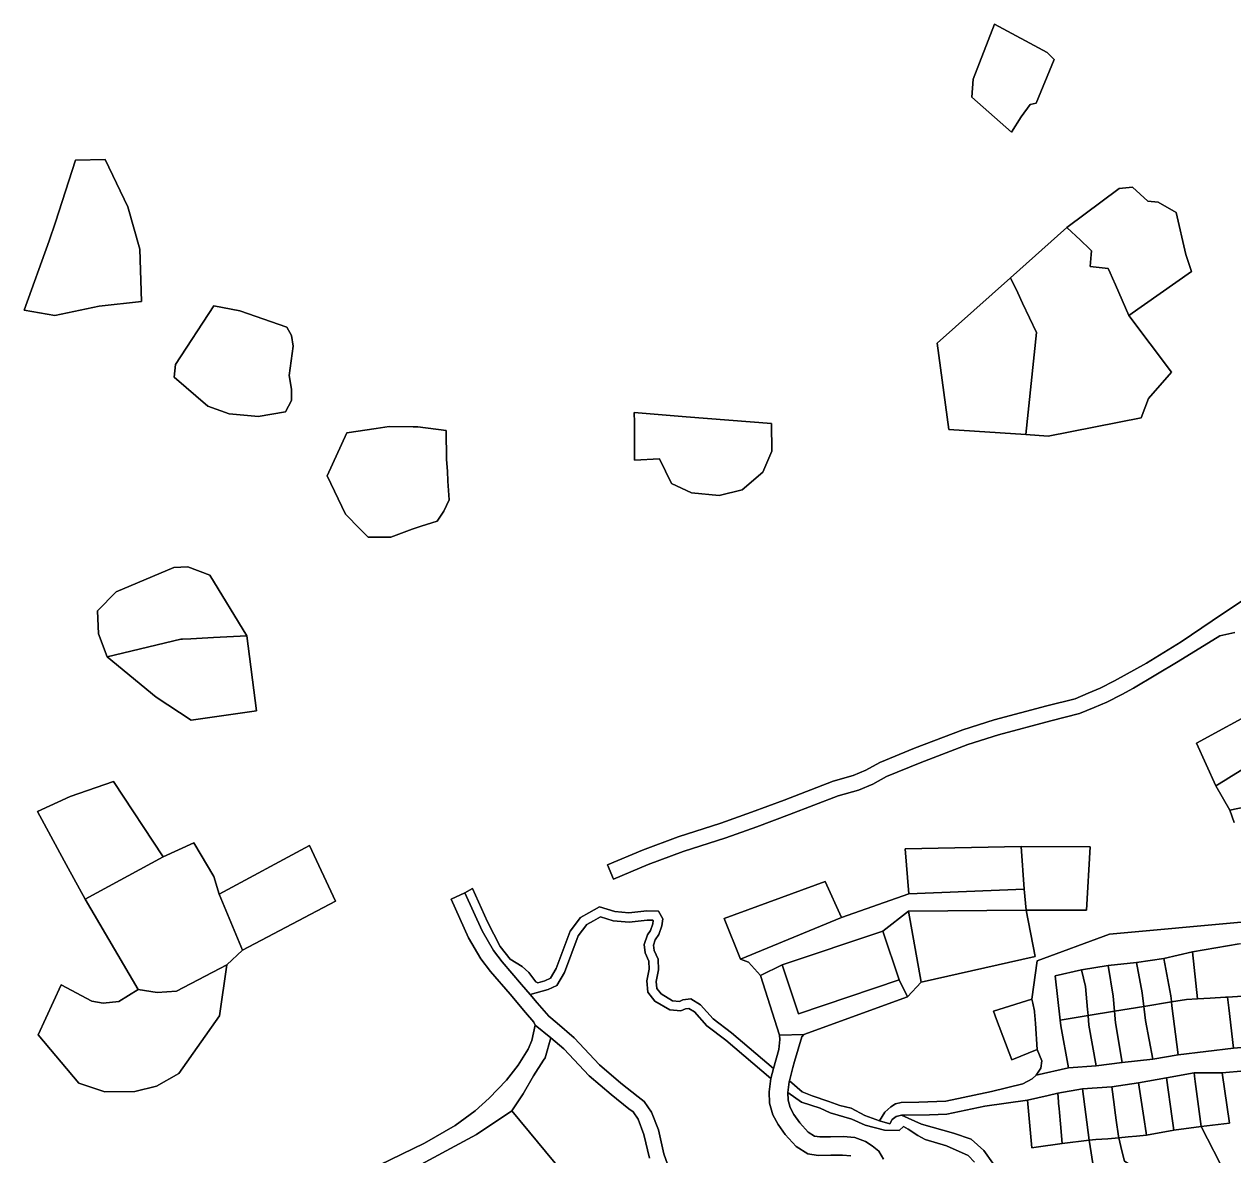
# Model space of a CAD drawing. Header units: inches. Extents: x 469561 to 471650, y 1000291 to 1003909.
# Drawn here: x 470250.6 to 470679.8, y 1002542.6 to 1002944 of the extents above; entities that cross this region are included whole.
import ezdxf

# ---------------------------------------------------------------- set-up
doc = ezdxf.new("R2010")
doc.units = ezdxf.units.IN
doc.header["$MEASUREMENT"] = 0
doc.layers.add('Gulele_10_08_New_Parcel', color=7, linetype='Continuous')

msp = doc.modelspace()

# ---------------------------------------------------------------- linework, layer by layer
at = {"layer": 'Gulele_10_08_New_Parcel'}
for points in [[(470586.7847, 1002918.0471), (470600.8551, 1002905.7165), (470604.2921, 1002911.1118), (470607.4866, 1002915.5366), (470609.6116, 1002915.9933), (470616.0007, 1002931.4371), (470613.5305, 1002933.8763), (470594.8938, 1002943.9692), (470587.3305, 1002924.5289), (470586.7847, 1002918.0471)], [(470250.6002, 1002842.5966), (470261.4317, 1002840.6624), (470277.1632, 1002844.015), (470292.25, 1002845.5624), (470291.6052, 1002864.1307), (470287.35, 1002879.2174), (470279.3553, 1002895.9805), (470268.7817, 1002895.7226), (470261.6926, 1002873.6995), (470259.4978, 1002867.1151), (470250.6002, 1002842.5966)], [(470600.5846, 1002854.0528), (470574.5593, 1002830.8793), (470578.6893, 1002800.1793), (470605.9854, 1002798.3983), (470613.9393, 1002797.8793), (470646.937, 1002804.319), (470649.5326, 1002811.1701), (470657.6293, 1002820.5793), (470642.5849, 1002840.6867), (470664.7793, 1002856.2793), (470662.7193, 1002862.2793), (470659.2873, 1002877.1692), (470653.0124, 1002880.8802), (470649.276, 1002881.2228), (470643.7997, 1002886.1327), (470639.1506, 1002885.733), (470620.5826, 1002871.8595), (470600.5846, 1002854.0528)], [(470333.6293, 1002804.7793), (470343.3093, 1002806.4793), (470345.4813, 1002810.4764), (470345.4164, 1002814.568), (470344.637, 1002819.374), (470346.0658, 1002829.8303), (470345.4813, 1002833.5971), (470343.7927, 1002836.4548), (470327.1016, 1002842.2999), (470317.8793, 1002844.0793), (470304.2406, 1002823.2707), (470303.8509, 1002818.7245), (470315.801, 1002808.528), (470323.2698, 1002805.7353), (470332.4594, 1002804.8873), (470333.6293, 1002804.7793)], [(470485.5312, 1002804.7301), (470467.0748, 1002806.203), (470467.0957, 1002802.7092), (470467.148, 1002793.9554), (470467.1753, 1002789.3894), (470476.0172, 1002789.789), (470480.3098, 1002781.0825), (470487.3405, 1002777.7996), (470497.1522, 1002776.829), (470505.3096, 1002778.8273), (470512.6684, 1002785.0504), (470515.9301, 1002792.5016), (470515.7226, 1002802.3208), (470485.5312, 1002804.7301)], [(470400.7493, 1002785.4793), (470400.4993, 1002789.5793), (470400.3319, 1002799.8817), (470390.3093, 1002801.1793), (470388.6593, 1002801.1793), (470380.0893, 1002801.2793), (470375.4693, 1002800.5793), (470365.0293, 1002799.0793), (470358.1593, 1002783.7793), (470360.7493, 1002778.3793), (470364.6293, 1002770.1793), (470369.8093, 1002764.8793), (470372.6593, 1002762.0793), (470380.7493, 1002762.0793), (470388.2193, 1002764.8793), (470391.4393, 1002765.8793), (470397.0893, 1002767.6793), (470399.5293, 1002771.2793), (470401.3793, 1002775.2793), (470400.9693, 1002781.8793), (470400.7493, 1002785.4793)], [(470297.479, 1002705.31), (470309.8704, 1002697.0912), (470333.0095, 1002700.3787), (470329.5955, 1002727.0581), (470316.4455, 1002748.5534), (470308.606, 1002751.4616), (470303.6747, 1002751.2087), (470283.2428, 1002742.6833), (470276.6593, 1002735.8793), (470276.9953, 1002727.6904), (470280.0299, 1002719.598), (470297.479, 1002705.31)], [(470689.6678, 1002744.0124), (470672.1102, 1002732.3754), (470661.0647, 1002724.9321), (470648.7669, 1002717.333), (470637.4398, 1002711.0497), (470632.4109, 1002708.5075), (470628.0815, 1002706.6472), (470623.5052, 1002704.7379), (470613.5014, 1002702.2248), (470594.734, 1002697.2036), (470583.6651, 1002693.7345), (470566.498, 1002687.1464), (470554.2234, 1002682.1554), (470549.2706, 1002679.3749), (470544.7644, 1002677.4337), (470537.6427, 1002675.4826), (470520.2095, 1002668.7925), (470508.6108, 1002664.4294), (470497.8163, 1002660.535), (470482.6774, 1002655.7134), (470469.9433, 1002650.984), (470457.5428, 1002645.8224), (470459.6556, 1002640.748), (470471.9567, 1002645.868), (470484.4696, 1002650.5146), (470499.5837, 1002655.3291), (470510.5111, 1002659.2717), (470522.1624, 1002663.6535), (470539.3584, 1002670.2524), (470546.5866, 1002672.2343), (470551.7104, 1002674.4401), (470556.6136, 1002677.1936), (470568.518, 1002682.0337), (470585.4738, 1002688.5416), (470596.267, 1002691.9233), (470614.8816, 1002696.9032), (470625.0003, 1002699.4452), (470630.2112, 1002701.5804), (470634.738, 1002703.5245), (470640.0143, 1002706.1924), (470644.1891, 1002708.5082), (470660.0919, 1002717.8691), (470674.7919, 1002726.9801), (470680.1122, 1002728.154)], [(470680.1122, 1002728.154), (470674.7919, 1002726.9801), (470660.0919, 1002717.8691), (470644.1891, 1002708.5082), (470640.0143, 1002706.1924), (470634.738, 1002703.5245), (470630.2112, 1002701.5804), (470625.0003, 1002699.4452), (470614.8816, 1002696.9032), (470596.267, 1002691.9233), (470585.4738, 1002688.5416), (470568.518, 1002682.0337), (470556.6136, 1002677.1936), (470551.7104, 1002674.4401), (470546.5866, 1002672.2343), (470539.3584, 1002670.2524), (470522.1624, 1002663.6535), (470510.5111, 1002659.2717), (470499.5837, 1002655.3291), (470484.4696, 1002650.5146), (470471.9567, 1002645.868), (470459.6556, 1002640.748), (470457.5428, 1002645.8224), (470469.9433, 1002650.984), (470482.6774, 1002655.7134), (470497.8163, 1002660.535), (470508.6108, 1002664.4294), (470520.2095, 1002668.7925), (470537.6427, 1002675.4826), (470544.7644, 1002677.4337), (470549.2706, 1002679.3749), (470554.2234, 1002682.1554), (470566.498, 1002687.1464), (470583.6651, 1002693.7345), (470594.734, 1002697.2036), (470613.5014, 1002702.2248), (470623.5052, 1002704.7379), (470628.0815, 1002706.6472), (470632.4109, 1002708.5075), (470637.4398, 1002711.0497), (470648.7669, 1002717.333), (470661.0647, 1002724.9321), (470672.1102, 1002732.3754), (470689.6678, 1002744.0124)], [(470689.1291, 1002701.2291), (470666.5706, 1002688.9308), (470673.4713, 1002673.8801), (470678.3875, 1002665.1688), (470679.94, 1002660.8563)], [(470266.227, 1002644.5918), (470272.1905, 1002633.6169), (470291.0305, 1002601.6269), (470284.1348, 1002597.3047), (470278.6586, 1002596.7337), (470274.5515, 1002597.4759), (470263.6847, 1002603.2992), (470255.5845, 1002585.4865), (470269.9595, 1002568.3591), (470279.2005, 1002565.2761), (470289.8107, 1002565.3903), (470297.5686, 1002567.3314), (470305.4406, 1002571.7846), (470319.9297, 1002592.2234), (470322.5147, 1002610.3515), (470328.0782, 1002615.5356), (470361.0434, 1002632.9581), (470351.8023, 1002652.7118), (470319.733, 1002635.3871), (470317.9046, 1002641.7219), (470310.8026, 1002653.5969), (470299.8814, 1002648.6636), (470282.3059, 1002675.343), (470266.8799, 1002670.0324), (470255.2676, 1002664.7607), (470264.7954, 1002647.2263), (470266.227, 1002644.5918)], [(470679.94, 1002660.8563), (470678.3875, 1002665.1688), (470684.6566, 1002666.4928)], [(470683.6474, 1002625.6214), (470635.7265, 1002621.2613), (470609.9648, 1002611.7026), (470608.078, 1002598.1554), (470596.4479, 1002594.4792), (470594.5499, 1002593.8792), (470595.6452, 1002590.9584), (470600.9984, 1002576.683), (470609.9759, 1002580.3498), (470611.7026, 1002576.2355), (470611.3472, 1002573.7446), (470610.8012, 1002572.941), (470609.7129, 1002571.2465), (470608.2258, 1002569.8631), (470604.9795, 1002568.1025), (470593.7951, 1002565.3774), (470577.5632, 1002561.9815), (470568.0755, 1002561.6462), (470561.7084, 1002561.5204), (470559.7815, 1002561.0173), (470558.1059, 1002560.0111), (470556.0115, 1002558.0407), (470554.1126, 1002555.064), (470548.8347, 1002556.9484), (470543.9848, 1002559.4611), (470539.9907, 1002560.489), (470536.1107, 1002561.8596), (470530.1766, 1002563.9154), (470526.6961, 1002565.3431), (470522.1586, 1002569.2339), (470523.3658, 1002573.9711), (470523.9595, 1002576.0545), (470526.525, 1002584.8552), (470527.2419, 1002585.6207), (470564.0238, 1002598.9746), (470568.8415, 1002604.1737), (470609.3517, 1002613.3139), (470606.126, 1002629.7078), (470627.5332, 1002629.7077), (470628.8318, 1002652.1813), (470604.3957, 1002652.2734), (470563.1907, 1002651.4601), (470564.5056, 1002635.536), (470540.5526, 1002627.0667), (470534.8176, 1002639.8974), (470498.9435, 1002626.731), (470504.7456, 1002612.3916), (470507.6362, 1002611.3014), (470511.9093, 1002606.6055), (470518.5831, 1002585.3556), (470518.6948, 1002583.8972), (470518.346, 1002580.3583), (470516.4772, 1002573.5759), (470501.5743, 1002586.1762), (470495.1072, 1002591.1383), (470490.5302, 1002596.1955), (470487.1306, 1002598.2674), (470484.3195, 1002597.87), (470483.0932, 1002597.3307), (470480.6831, 1002597.5731), (470476.5934, 1002600.0103), (470475.0466, 1002601.9562), (470474.8123, 1002604.4667), (470475.627, 1002608.5688), (470475.4933, 1002612.3798), (470474.1203, 1002615.4564), (470473.8892, 1002617.2744), (470474.4947, 1002619.1651), (470475.7857, 1002621.0751), (470476.8722, 1002624.1163), (470477.1907, 1002626.7022), (470475.6367, 1002629.387), (470471.5444, 1002629.5062), (470465.1847, 1002628.8263), (470460.155, 1002629.2346), (470454.7603, 1002630.8737), (470450.9592, 1002628.8386), (470448.034, 1002627.0862), (470444.2893, 1002622.2648), (470439.3628, 1002609.004), (470437.3288, 1002605.6167), (470435.311, 1002604.6787), (470432.8661, 1002603.9864), (470432.1783, 1002604.3106), (470429.6419, 1002607.6011), (470427.2449, 1002609.7587), (470422.9904, 1002612.3973), (470419.4959, 1002616.8309), (470414.9807, 1002625.6413), (470409.7068, 1002637.4219), (470406.9712, 1002635.8548), (470402.048, 1002633.6274), (470408.2321, 1002619.9654), (470412.6022, 1002612.4662), (470416.0166, 1002607.954), (470422.973, 1002599.8804), (470428.5264, 1002593.384), (470431.4114, 1002590.0438), (470431.9235, 1002588.9014), (470430.6662, 1002583.4473), (470429.4711, 1002580.4134), (470425.851, 1002574.8011), (470421.7514, 1002569.4857), (470415.6083, 1002562.9926), (470410.6426, 1002558.5837), (470403.4962, 1002553.3091), (470392.6667, 1002547.0777), (470376.5147, 1002539.2228)], [(470472.4601, 1002541.8051), (470470.5018, 1002550.1832), (470468.4247, 1002555.5726), (470466.7041, 1002558.1549), (470465.1821, 1002559.2495), (470458.9015, 1002564.3182), (470451.0761, 1002571.0217), (470442.1021, 1002580.5664), (470437.5179, 1002584.4218), (470431.9235, 1002588.9014), (470431.4114, 1002590.0438), (470428.5264, 1002593.384), (470422.973, 1002599.8804), (470416.0166, 1002607.954), (470412.6022, 1002612.4662), (470408.2321, 1002619.9654), (470402.048, 1002633.6274), (470406.9712, 1002635.8548), (470413.0399, 1002622.4466), (470417.1067, 1002615.467), (470420.2224, 1002611.3521), (470427.073, 1002603.3996), (470430.1473, 1002599.8037), (470432.6247, 1002596.906), (470436.7302, 1002592.1516), (470439.719, 1002589.6032), (470445.7829, 1002584.4365), (470454.7638, 1002574.8845), (470462.3108, 1002568.4192), (470468.4156, 1002563.4919), (470470.6056, 1002561.918), (470473.1884, 1002558.039), (470475.6109, 1002551.7568), (470477.596, 1002543.2643), (470478.8141, 1002539.6371)], [(470478.8141, 1002539.6371), (470477.596, 1002543.2643), (470475.6109, 1002551.7568), (470473.1884, 1002558.039), (470470.6056, 1002561.918), (470468.4156, 1002563.4919), (470462.3108, 1002568.4192), (470454.7638, 1002574.8845), (470445.7829, 1002584.4365), (470439.719, 1002589.6032), (470436.7302, 1002592.1516), (470432.6247, 1002596.906), (470430.1473, 1002599.8037), (470436.4577, 1002601.5905), (470439.6259, 1002603.0632), (470442.3349, 1002607.5748), (470447.192, 1002620.6487), (470450.2498, 1002624.5857), (470452.5789, 1002625.981), (470455.1091, 1002627.3357), (470459.5378, 1002625.9901), (470465.2268, 1002625.5283), (470471.6717, 1002626.2174), (470473.7116, 1002626.1579), (470473.7969, 1002626.0105), (470473.6575, 1002624.8787), (470472.8329, 1002622.5704), (470471.7741, 1002621.0041), (470470.546, 1002617.4947), (470470.919, 1002614.5597), (470472.229, 1002611.6244), (470472.3268, 1002608.835), (470471.4933, 1002604.6377), (470471.863, 1002600.676), (470474.3932, 1002597.4931), (470479.627, 1002594.3739), (470483.6251, 1002593.9718), (470485.2286, 1002594.6771), (470486.4248, 1002594.8462), (470488.4116, 1002593.6352), (470492.8688, 1002588.7105), (470499.5104, 1002583.6145), (470515.574, 1002570.0328), (470514.9008, 1002565.3354), (470515.0729, 1002561.2537), (470516.1914, 1002557.1928), (470518.1305, 1002553.7198), (470520.6383, 1002550.1375), (470524.5535, 1002545.9091), (470528.6387, 1002543.3459), (470532.3679, 1002542.7118), (470536.8112, 1002542.8023), (470540.9778, 1002542.8808), (470543.8774, 1002542.5991)], [(470681.7513, 1002617.7311), (470665.1912, 1002614.971), (470654.9274, 1002612.6423), (470645.2534, 1002611.2019), (470635.2644, 1002610.0639), (470625.7812, 1002608.5466), (470616.4245, 1002606.397), (470618.2133, 1002590.7444), (470618.4475, 1002588.695), (470621.1028, 1002573.7748), (470609.7129, 1002571.2465), (470610.8012, 1002572.941), (470611.3472, 1002573.7446), (470611.7026, 1002576.2355), (470609.9759, 1002580.3498), (470609.3777, 1002589.4944), (470609.1907, 1002592.3524), (470609.1118, 1002593.5577), (470609.0908, 1002593.8792), (470608.4267, 1002596.6831), (470608.078, 1002598.1554), (470609.9648, 1002611.7026), (470635.7265, 1002621.2613), (470683.6474, 1002625.6214)], [(470376.5147, 1002539.2228), (470392.6667, 1002547.0777), (470403.4962, 1002553.3091), (470410.6426, 1002558.5837), (470415.6083, 1002562.9926), (470421.7514, 1002569.4857), (470425.851, 1002574.8011), (470429.4711, 1002580.4134), (470430.6662, 1002583.4473), (470431.9235, 1002588.9014), (470437.5179, 1002584.4218), (470435.4236, 1002577.359), (470434.9029, 1002576.5517), (470431.2951, 1002570.9566), (470427.6755, 1002564.6087), (470423.5646, 1002558.4961), (470411.0685, 1002550.1944), (470386.7221, 1002536.9789)], [(470441.8627, 1002536.526), (470423.5646, 1002558.4961), (470427.6755, 1002564.6087), (470431.2951, 1002570.9566), (470434.9029, 1002576.5517), (470435.4236, 1002577.359), (470437.5179, 1002584.4218), (470442.1021, 1002580.5664), (470451.0761, 1002571.0217), (470458.9015, 1002564.3182), (470465.1821, 1002559.2495), (470466.7041, 1002558.1549), (470468.4247, 1002555.5726), (470470.5018, 1002550.1832), (470472.4601, 1002541.8051)], [(470543.8774, 1002542.5991), (470540.9778, 1002542.8808), (470536.8112, 1002542.8023), (470532.3679, 1002542.7118), (470528.6387, 1002543.3459), (470524.5535, 1002545.9091), (470520.6383, 1002550.1375), (470518.1305, 1002553.7198), (470516.1914, 1002557.1928), (470515.0729, 1002561.2537), (470514.9008, 1002565.3354), (470515.574, 1002570.0328), (470516.4772, 1002573.5759), (470518.346, 1002580.3583), (470518.6948, 1002583.8972), (470518.5831, 1002585.3556), (470527.2419, 1002585.6207), (470526.525, 1002584.8552), (470523.9595, 1002576.0545), (470523.3658, 1002573.9711), (470522.1586, 1002569.2339), (470522.0446, 1002568.7867), (470521.4991, 1002565.0012), (470521.614, 1002562.2784), (470522.3228, 1002559.7065), (470523.7112, 1002557.2185), (470525.7699, 1002554.2769), (470528.7875, 1002551.0175), (470531.0286, 1002549.612), (470532.8563, 1002549.3017), (470536.6818, 1002549.3792), (470541.2343, 1002549.4652), (470545.321, 1002549.0679), (470549.1347, 1002547.7088), (470551.4273, 1002546.1285), (470553.8348, 1002544.1956), (470555.4655, 1002541.4612)], [(470683.5625, 1002572.7946), (470675.7138, 1002572.0183), (470668.4782, 1002572.0541), (470665.679, 1002572.0679), (470655.9638, 1002570.3015), (470645.9574, 1002568.4821), (470636.4698, 1002567.0158), (470626.1198, 1002566.4121), (470617.3222, 1002564.7733), (470613.9071, 1002564.0083), (470606.5409, 1002562.3583), (470591.4704, 1002560.2627), (470577.9822, 1002557.328), (470571.8664, 1002557.0765), (470563.0075, 1002557.0231), (470561.8335, 1002556.9621), (470559.9604, 1002556.498), (470558.5667, 1002555.4414), (470557.7644, 1002553.979), (470554.1126, 1002555.064), (470556.0115, 1002558.0407), (470558.1059, 1002560.0111), (470559.7815, 1002561.0173), (470561.7084, 1002561.5204), (470568.0755, 1002561.6462), (470577.5632, 1002561.9815), (470593.7951, 1002565.3774), (470604.9795, 1002568.1025), (470608.2258, 1002569.8631), (470609.7129, 1002571.2465), (470621.1028, 1002573.7748), (470630.9355, 1002574.4955), (470640.1957, 1002575.6714), (470651.0698, 1002576.9359), (470660.0183, 1002578.4508), (470679.6813, 1002580.7296), (470694.0076, 1002581.956)], [(470690.5517, 1002476.603), (470678.7366, 1002478.284), (470679.9093, 1002479.8793), (470679.393, 1002509.289), (470676.5859, 1002509.2397), (470676.0213, 1002511.6631), (470678.0425, 1002514.8343), (470678.9913, 1002517.6806), (470679.0775, 1002522.5969), (470678.4738, 1002531.4807), (470677.0938, 1002535.7932), (470668.21, 1002552.957), (470678.3013, 1002554.1645), (470675.7138, 1002572.0183), (470683.5625, 1002572.7946)], [(470587.7487, 1002540.3304), (470585.5805, 1002542.7289), (470577.9061, 1002546.1553), (470570.3173, 1002548.4396), (470567.6926, 1002549.8101), (470564.212, 1002552.0373), (470562.5573, 1002552.951), (470561.0168, 1002551.5804), (470555.91, 1002551.6375), (470548.9489, 1002553.5221), (470544.2701, 1002555.5779), (470536.5672, 1002557.8621), (470532.9725, 1002559.4611), (470526.4108, 1002561.5741), (470521.4991, 1002565.0012), (470522.0446, 1002568.7867), (470522.1586, 1002569.2339), (470526.6961, 1002565.3431), (470530.1766, 1002563.9154), (470536.1107, 1002561.8596), (470539.9907, 1002560.489), (470543.9848, 1002559.4611), (470548.8347, 1002556.9484), (470554.1126, 1002555.064), (470557.7644, 1002553.979), (470558.5667, 1002555.4414), (470559.9604, 1002556.498), (470561.8335, 1002556.9621), (470569.0333, 1002553.8645), (470580.3309, 1002550.6666), (470586.6073, 1002548.4965), (470591.0579, 1002544.4991), (470594.2531, 1002540.0448)], [(470555.4655, 1002541.4612), (470553.8348, 1002544.1956), (470551.4273, 1002546.1285), (470549.1347, 1002547.7088), (470545.321, 1002549.0679), (470541.2343, 1002549.4652), (470536.6818, 1002549.3792), (470532.8563, 1002549.3017), (470531.0286, 1002549.612), (470528.7875, 1002551.0175), (470525.7699, 1002554.2769), (470523.7112, 1002557.2185), (470522.3228, 1002559.7065), (470521.614, 1002562.2784), (470521.4991, 1002565.0012), (470526.4108, 1002561.5741), (470532.9725, 1002559.4611), (470536.5672, 1002557.8621), (470544.2701, 1002555.5779), (470548.9489, 1002553.5221), (470555.91, 1002551.6375), (470561.0168, 1002551.5804), (470562.5573, 1002552.951), (470564.212, 1002552.0373), (470567.6926, 1002549.8101), (470570.3173, 1002548.4396), (470577.9061, 1002546.1553), (470585.5805, 1002542.7289), (470587.7487, 1002540.3304)]]:
    msp.add_lwpolyline(points, dxfattribs=at)
for points in [[(470586.7847, 1002918.0471), (470587.3305, 1002924.5289), (470594.8938, 1002943.9692), (470613.5305, 1002933.8763), (470616.0007, 1002931.4371), (470609.6116, 1002915.9933), (470607.4866, 1002915.5366), (470604.2921, 1002911.1118), (470600.8551, 1002905.7165)], [(470250.6002, 1002842.5966), (470259.4978, 1002867.1151), (470261.6926, 1002873.6995), (470268.7817, 1002895.7226), (470279.3553, 1002895.9805), (470287.35, 1002879.2174), (470291.6052, 1002864.1307), (470292.25, 1002845.5624), (470277.1632, 1002844.015), (470261.4317, 1002840.6624)], [(470620.5826, 1002871.8595), (470639.1506, 1002885.733), (470643.7997, 1002886.1327), (470649.276, 1002881.2228), (470653.0124, 1002880.8802), (470659.2873, 1002877.1692), (470662.7193, 1002862.2793), (470664.7793, 1002856.2793), (470642.5849, 1002840.6867), (470637.766, 1002851.5422), (470636.7014, 1002853.9406), (470635.8971, 1002855.7523), (470635.2193, 1002857.2793), (470628.7685, 1002858.0717), (470629.17, 1002862.3073), (470629.2962, 1002863.6382), (470628.5919, 1002864.3027), (470625.3586, 1002867.3533)], [(470600.5846, 1002854.0528), (470620.5826, 1002871.8595), (470625.3586, 1002867.3533), (470628.5919, 1002864.3027), (470629.2962, 1002863.6382), (470629.17, 1002862.3073), (470628.7685, 1002858.0717), (470635.2193, 1002857.2793), (470635.8971, 1002855.7523), (470636.7014, 1002853.9406), (470637.766, 1002851.5422), (470642.5849, 1002840.6867), (470657.6293, 1002820.5793), (470649.5326, 1002811.1701), (470646.937, 1002804.319), (470613.9393, 1002797.8793), (470605.9854, 1002798.3983), (470609.7369, 1002834.5779), (470604.8309, 1002845.0173), (470603.1214, 1002848.6548)], [(470574.5593, 1002830.8793), (470600.5846, 1002854.0528), (470603.1214, 1002848.6548), (470604.8309, 1002845.0173), (470609.7369, 1002834.5779), (470605.9854, 1002798.3983), (470578.6893, 1002800.1793)], [(470303.8509, 1002818.7245), (470304.2406, 1002823.2707), (470317.8793, 1002844.0793), (470327.1016, 1002842.2999), (470343.7927, 1002836.4548), (470345.4813, 1002833.5971), (470346.0658, 1002829.8303), (470344.637, 1002819.374), (470345.4164, 1002814.568), (470345.4813, 1002810.4764), (470343.3093, 1002806.4793), (470333.6293, 1002804.7793), (470332.4594, 1002804.8873), (470323.2698, 1002805.7353), (470315.801, 1002808.528)], [(470467.0748, 1002806.203), (470485.5312, 1002804.7301), (470515.7226, 1002802.3208), (470515.9301, 1002792.5016), (470512.6684, 1002785.0504), (470505.3096, 1002778.8273), (470497.1522, 1002776.829), (470487.3405, 1002777.7996), (470480.3098, 1002781.0825), (470476.0172, 1002789.789), (470467.1753, 1002789.3894), (470467.148, 1002793.9554), (470467.0957, 1002802.7092)], [(470358.1593, 1002783.7793), (470365.0293, 1002799.0793), (470375.4693, 1002800.5793), (470380.0893, 1002801.2793), (470388.6593, 1002801.1793), (470390.3093, 1002801.1793), (470400.3319, 1002799.8817), (470400.4993, 1002789.5793), (470400.7493, 1002785.4793), (470400.9693, 1002781.8793), (470401.3793, 1002775.2793), (470399.5293, 1002771.2793), (470397.0893, 1002767.6793), (470391.4393, 1002765.8793), (470388.2193, 1002764.8793), (470380.7493, 1002762.0793), (470372.6593, 1002762.0793), (470369.8093, 1002764.8793), (470364.6293, 1002770.1793), (470360.7493, 1002778.3793)], [(470306.2036, 1002725.7937), (470280.0299, 1002719.598), (470276.9953, 1002727.6904), (470276.6593, 1002735.8793), (470283.2428, 1002742.6833), (470303.6747, 1002751.2087), (470308.606, 1002751.4616), (470316.4455, 1002748.5534), (470329.5955, 1002727.0581), (470317.7998, 1002726.4205), (470309.7334, 1002725.9845), (470306.8133, 1002725.8266)], [(470333.0095, 1002700.3787), (470309.8704, 1002697.0912), (470297.479, 1002705.31), (470280.0299, 1002719.598), (470306.2036, 1002725.7937), (470306.8133, 1002725.8266), (470309.7334, 1002725.9845), (470317.7998, 1002726.4205), (470329.5955, 1002727.0581)], [(470666.5706, 1002688.9308), (470689.1291, 1002701.2291), (470690.0054, 1002699.7001), (470692.2041, 1002695.864), (470693.8883, 1002692.9256), (470695.618, 1002689.9077), (470696.6429, 1002688.1195), (470678.0741, 1002676.7086), (470676.7083, 1002675.8693), (470673.4713, 1002673.8801)], [(470673.4713, 1002673.8801), (470676.7083, 1002675.8693), (470678.0741, 1002676.7086), (470696.6429, 1002688.1195), (470699.6238, 1002683.1478), (470704.641, 1002675.991), (470701.6175, 1002673.8069), (470699.0322, 1002671.9393), (470694.6823, 1002668.7971), (470694.3169, 1002668.5331), (470691.3997, 1002667.917), (470688.8977, 1002667.3886), (470685.2126, 1002666.6103), (470684.6566, 1002666.4928), (470678.3875, 1002665.1688)], [(470255.2676, 1002664.7607), (470266.8799, 1002670.0324), (470282.3059, 1002675.343), (470299.8814, 1002648.6636), (470272.1905, 1002633.6169), (470266.227, 1002644.5918), (470264.7954, 1002647.2263)], [(470272.1905, 1002633.6169), (470299.8814, 1002648.6636), (470310.8026, 1002653.5969), (470317.9046, 1002641.7219), (470319.733, 1002635.3871), (470328.0782, 1002615.5356), (470322.5147, 1002610.3515), (470304.6863, 1002600.9947), (470297.7319, 1002600.4889), (470291.0305, 1002601.6269)], [(470319.733, 1002635.3871), (470351.8023, 1002652.7118), (470361.0434, 1002632.9581), (470328.0782, 1002615.5356)], [(470563.1907, 1002651.4601), (470604.3957, 1002652.2734), (470605.3929, 1002637.2132), (470564.5056, 1002635.536)], [(470604.3957, 1002652.2734), (470628.8318, 1002652.1813), (470627.5332, 1002629.7077), (470606.126, 1002629.7078), (470605.3929, 1002637.2132)], [(470498.9435, 1002626.731), (470534.8176, 1002639.8974), (470540.5526, 1002627.0667), (470504.7456, 1002612.3916)], [(470406.9712, 1002635.8548), (470409.7068, 1002637.4219), (470414.9807, 1002625.6413), (470419.4959, 1002616.8309), (470422.9904, 1002612.3973), (470427.2449, 1002609.7587), (470429.6419, 1002607.6011), (470432.1783, 1002604.3106), (470432.8661, 1002603.9864), (470435.311, 1002604.6787), (470437.3288, 1002605.6167), (470439.3628, 1002609.004), (470444.2893, 1002622.2648), (470448.034, 1002627.0862), (470450.9592, 1002628.8386), (470454.7603, 1002630.8737), (470460.155, 1002629.2346), (470465.1847, 1002628.8263), (470471.5444, 1002629.5062), (470475.6367, 1002629.387), (470477.1907, 1002626.7022), (470476.8722, 1002624.1163), (470475.7857, 1002621.0751), (470474.4947, 1002619.1651), (470473.8892, 1002617.2744), (470474.1203, 1002615.4564), (470475.4933, 1002612.3798), (470475.627, 1002608.5688), (470474.8123, 1002604.4667), (470475.0466, 1002601.9562), (470476.5934, 1002600.0103), (470480.6831, 1002597.5731), (470483.0932, 1002597.3307), (470484.3195, 1002597.87), (470487.1306, 1002598.2674), (470490.5302, 1002596.1955), (470495.1072, 1002591.1383), (470501.5743, 1002586.1762), (470516.4772, 1002573.5759), (470515.574, 1002570.0328), (470499.5104, 1002583.6145), (470492.8688, 1002588.7105), (470488.4116, 1002593.6352), (470486.4248, 1002594.8462), (470485.2286, 1002594.6771), (470483.6251, 1002593.9718), (470479.627, 1002594.3739), (470474.3932, 1002597.4931), (470471.863, 1002600.676), (470471.4933, 1002604.6377), (470472.3268, 1002608.835), (470472.229, 1002611.6244), (470470.919, 1002614.5597), (470470.546, 1002617.4947), (470471.7741, 1002621.0041), (470472.8329, 1002622.5704), (470473.6575, 1002624.8787), (470473.7969, 1002626.0105), (470473.7116, 1002626.1579), (470471.6717, 1002626.2174), (470465.2268, 1002625.5283), (470459.5378, 1002625.9901), (470455.1091, 1002627.3357), (470452.5789, 1002625.981), (470450.2498, 1002624.5857), (470447.192, 1002620.6487), (470442.3349, 1002607.5748), (470439.6259, 1002603.0632), (470436.4577, 1002601.5905), (470430.1473, 1002599.8037), (470427.073, 1002603.3996), (470420.2224, 1002611.3521), (470417.1067, 1002615.467), (470413.0399, 1002622.4466)], [(470504.7456, 1002612.3916), (470540.5526, 1002627.0667), (470564.5056, 1002635.536), (470605.3929, 1002637.2132), (470606.126, 1002629.7078), (470564.317, 1002629.4143), (470555.2361, 1002622.2578), (470519.5563, 1002610.2823), (470511.9093, 1002606.6055), (470507.6362, 1002611.3014)], [(470555.2361, 1002622.2578), (470564.317, 1002629.4143), (470568.8415, 1002604.1737), (470564.0238, 1002598.9746), (470561.0384, 1002604.9706)], [(470564.317, 1002629.4143), (470606.126, 1002629.7078), (470609.3517, 1002613.3139), (470568.8415, 1002604.1737)], [(470519.5563, 1002610.2823), (470555.2361, 1002622.2578), (470561.0384, 1002604.9706), (470525.3586, 1002592.9951)], [(470665.1912, 1002614.971), (470681.7513, 1002617.7311), (470685.3365, 1002617.9231), (470686.5813, 1002617.9898), (470687.3576, 1002616.9548), (470690.9516, 1002602.8181), (470690.8938, 1002599.7047), (470686.5936, 1002599.4463), (470677.5749, 1002598.9045), (470676.8299, 1002598.8602), (470671.3587, 1002598.5352), (470666.8844, 1002598.2693)], [(470654.9274, 1002612.6423), (470665.1912, 1002614.971), (470666.8844, 1002598.2693), (470662.9541, 1002598.0358), (470657.6855, 1002597.1772), (470657.6547, 1002597.4392), (470657.4363, 1002599.2958)], [(470255.5845, 1002585.4865), (470263.6847, 1002603.2992), (470274.5515, 1002597.4759), (470278.6586, 1002596.7337), (470284.1348, 1002597.3047), (470291.0305, 1002601.6269), (470297.7319, 1002600.4889), (470304.6863, 1002600.9947), (470322.5147, 1002610.3515), (470319.9297, 1002592.2234), (470305.4406, 1002571.7846), (470297.5686, 1002567.3314), (470289.8107, 1002565.3903), (470279.2005, 1002565.2761), (470269.9595, 1002568.3591)], [(470511.9093, 1002606.6055), (470519.5563, 1002610.2823), (470525.3586, 1002592.9951), (470561.0384, 1002604.9706), (470564.0238, 1002598.9746), (470527.2419, 1002585.6207), (470518.5831, 1002585.3556)], [(470625.7812, 1002608.5466), (470635.2644, 1002610.0639), (470637.0073, 1002599.1843), (470637.4634, 1002593.8816), (470628.094, 1002592.3547), (470627.9903, 1002593.5603), (470627.9121, 1002594.4688), (470627.2122, 1002602.6051)], [(470635.2644, 1002610.0639), (470645.2534, 1002611.2019), (470647.2462, 1002600.424), (470647.8174, 1002595.569), (470637.4634, 1002593.8816), (470637.0073, 1002599.1843)], [(470645.2534, 1002611.2019), (470654.9274, 1002612.6423), (470657.4363, 1002599.2958), (470657.6547, 1002597.4392), (470657.6855, 1002597.1772), (470647.8174, 1002595.569), (470647.2462, 1002600.424)], [(470616.4245, 1002606.397), (470625.7812, 1002608.5466), (470627.2122, 1002602.6051), (470627.9121, 1002594.4688), (470627.9903, 1002593.5603), (470628.094, 1002592.3547), (470618.2133, 1002590.7444)], [(470594.5499, 1002593.8792), (470596.4479, 1002594.4792), (470608.078, 1002598.1554), (470608.4267, 1002596.6831), (470609.0908, 1002593.8792), (470609.1118, 1002593.5577), (470609.1907, 1002592.3524), (470609.3777, 1002589.4944), (470609.9759, 1002580.3498), (470600.9984, 1002576.683), (470595.6452, 1002590.9584)], [(470647.8174, 1002595.569), (470657.6855, 1002597.1772), (470657.8479, 1002595.7972), (470660.0183, 1002578.4508), (470651.0698, 1002576.9359), (470648.4059, 1002590.5444), (470647.9278, 1002594.63)], [(470679.6813, 1002580.7296), (470660.0183, 1002578.4508), (470657.8479, 1002595.7972), (470657.6855, 1002597.1772), (470662.9541, 1002598.0358), (470666.8844, 1002598.2693), (470671.3587, 1002598.5352), (470676.8299, 1002598.8602), (470677.5749, 1002598.9045), (470678.011, 1002595.1414)], [(470694.0076, 1002581.956), (470679.6813, 1002580.7296), (470678.011, 1002595.1414), (470677.5749, 1002598.9045), (470686.5936, 1002599.4463), (470690.8938, 1002599.7047)], [(470618.2133, 1002590.7444), (470628.094, 1002592.3547), (470628.3849, 1002588.973), (470630.9355, 1002574.4955), (470621.1028, 1002573.7748), (470618.4475, 1002588.695)], [(470628.094, 1002592.3547), (470637.4634, 1002593.8816), (470637.8159, 1002589.7842), (470640.1957, 1002575.6714), (470630.9355, 1002574.4955), (470628.3849, 1002588.973)], [(470637.4634, 1002593.8816), (470647.8174, 1002595.569), (470647.9278, 1002594.63), (470648.4059, 1002590.5444), (470651.0698, 1002576.9359), (470640.1957, 1002575.6714), (470637.8159, 1002589.7842)], [(470655.9638, 1002570.3015), (470665.679, 1002572.0679), (470665.81, 1002570.8763), (470666.0651, 1002568.9714), (470668.21, 1002552.957), (470658.5499, 1002551.6632), (470658.3134, 1002553.3675), (470657.9647, 1002555.8807)], [(470665.679, 1002572.0679), (470668.4782, 1002572.0541), (470675.7138, 1002572.0183), (470678.3013, 1002554.1645), (470668.21, 1002552.957), (470666.0651, 1002568.9714), (470665.81, 1002570.8763)], [(470617.3222, 1002564.7733), (470626.1198, 1002566.4121), (470628.4485, 1002548.127), (470618.8747, 1002547.0057), (470618.2706, 1002553.9188), (470617.9142, 1002557.9986), (470617.7889, 1002559.4316), (470617.6365, 1002561.1756), (470617.586, 1002561.7539)], [(470626.1198, 1002566.4121), (470636.4698, 1002567.0158), (470637.3254, 1002560.8498), (470637.6181, 1002558.7406), (470638.108, 1002555.2098), (470638.8972, 1002549.5219), (470638.9711, 1002548.9895), (470635.0637, 1002548.6692), (470630.8721, 1002548.3257), (470628.4485, 1002548.127)], [(470636.4698, 1002567.0158), (470645.9574, 1002568.4821), (470647.8632, 1002556.15), (470648.7048, 1002550.7046), (470648.8208, 1002549.9539), (470645.2324, 1002549.6026), (470642.2695, 1002549.3125), (470638.9711, 1002548.9895), (470638.8972, 1002549.5219), (470638.108, 1002555.2098), (470637.6181, 1002558.7406), (470637.3254, 1002560.8498)], [(470645.9574, 1002568.4821), (470655.9638, 1002570.3015), (470657.9647, 1002555.8807), (470658.3134, 1002553.3675), (470658.5499, 1002551.6632), (470648.8208, 1002549.9539), (470648.7048, 1002550.7046), (470647.8632, 1002556.15)], [(470561.8335, 1002556.9621), (470563.0075, 1002557.0231), (470571.8664, 1002557.0765), (470577.9822, 1002557.328), (470591.4704, 1002560.2627), (470606.5409, 1002562.3583), (470608.0934, 1002545.4532), (470609.708, 1002545.6857), (470618.8747, 1002547.0057), (470628.4485, 1002548.127), (470631.4724, 1002529.3874), (470621.9798, 1002522.1656), (470617.4189, 1002527.1387), (470609.6589, 1002529.6514), (470603.839, 1002530.2225), (470599.2743, 1002534.5626), (470594.2531, 1002540.0448), (470591.0579, 1002544.4991), (470586.6073, 1002548.4965), (470580.3309, 1002550.6666), (470569.0333, 1002553.8645)], [(470606.5409, 1002562.3583), (470613.9071, 1002564.0083), (470617.3222, 1002564.7733), (470617.586, 1002561.7539), (470617.6365, 1002561.1756), (470617.7889, 1002559.4316), (470617.9142, 1002557.9986), (470618.2706, 1002553.9188), (470618.8747, 1002547.0057), (470609.708, 1002545.6857), (470608.0934, 1002545.4532)], [(470386.7221, 1002536.9789), (470411.0685, 1002550.1944), (470423.5646, 1002558.4961), (470441.8627, 1002536.526), (470428.0284, 1002525.9539), (470424.2111, 1002521.8327), (470417.1262, 1002514.1836), (470410.8856, 1002519.3876), (470407.2406, 1002522.4272), (470405.5304, 1002523.8533), (470402.9978, 1002525.9653), (470395.7062, 1002530.8995)], [(470638.9711, 1002548.9895), (470642.2695, 1002549.3125), (470645.2324, 1002549.6026), (470648.8208, 1002549.9539), (470658.5499, 1002551.6632), (470668.21, 1002552.957), (470677.0938, 1002535.7932), (470678.4738, 1002531.4807), (470679.0775, 1002522.5969), (470678.9913, 1002517.6806), (470678.0425, 1002514.8343), (470662.3449, 1002524.8394), (470643.9736, 1002538.8982), (470643.7863, 1002538.9488), (470641.019, 1002540.6496), (470640.1072, 1002544.3627)], [(470628.4485, 1002548.127), (470630.8721, 1002548.3257), (470635.0637, 1002548.6692), (470638.9711, 1002548.9895), (470640.1072, 1002544.3627), (470641.019, 1002540.6496), (470643.7863, 1002538.9488), (470643.9736, 1002538.8982), (470631.4724, 1002529.3874)]]:
    msp.add_lwpolyline(points, close=True, dxfattribs=at)

doc.saveas('drawing.dxf')
